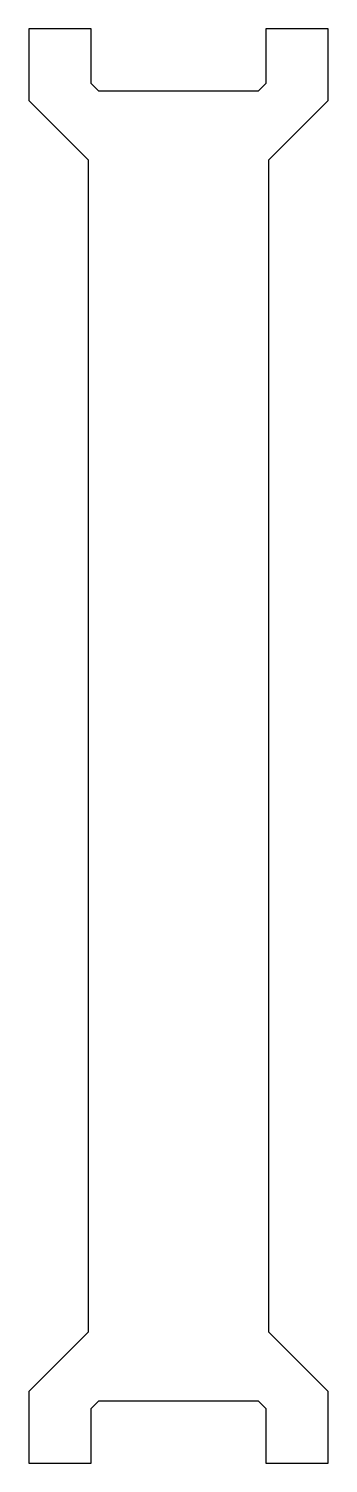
# Model space of a CAD drawing. Header units: millimetres. Extents: x -2.4 to 2.4, y -11.5 to 11.5.
import ezdxf

# ---------------------------------------------------------------- set-up
doc = ezdxf.new("R2010")
doc.units = ezdxf.units.MM

msp = doc.modelspace()

# ---------------------------------------------------------------- linework, layer by layer
at = {"color": 7, "linetype": 'Continuous', "lineweight": 25}
for p, q in [((-1.4, 11.5), (-2.4, 11.5)), ((-2.4, 11.5), (-2.4, 10.35)), ((-1.4, 10.623), (-1.4, 11.5)), ((2.4, 11.5), (1.4, 11.5)), ((1.4, 11.5), (1.4, 10.623)), ((2.4, 10.35), (2.4, 11.5)), ((-1.277, 10.5), (-1.4, 10.623)), ((1.4, 10.623), (1.277, 10.5)), ((-2.4, 10.35), (-1.45, 9.4)), ((1.277, 10.5), (-1.277, 10.5)), ((1.45, 9.4), (2.4, 10.35)), ((-1.45, 9.4), (-1.45, -9.4)), ((1.45, -9.4), (1.45, 9.4)), ((-1.45, -9.4), (-2.4, -10.35)), ((2.4, -10.35), (1.45, -9.4)), ((-2.4, -10.35), (-2.4, -11.5)), ((2.4, -11.5), (2.4, -10.35)), ((-1.4, -10.623), (-1.277, -10.5)), ((-1.277, -10.5), (1.277, -10.5)), ((1.277, -10.5), (1.4, -10.623)), ((-1.4, -11.5), (-1.4, -10.623)), ((1.4, -10.623), (1.4, -11.5)), ((-2.4, -11.5), (-1.4, -11.5)), ((1.4, -11.5), (2.4, -11.5))]:
    msp.add_line(p, q, dxfattribs=at)

doc.saveas('drawing.dxf')
